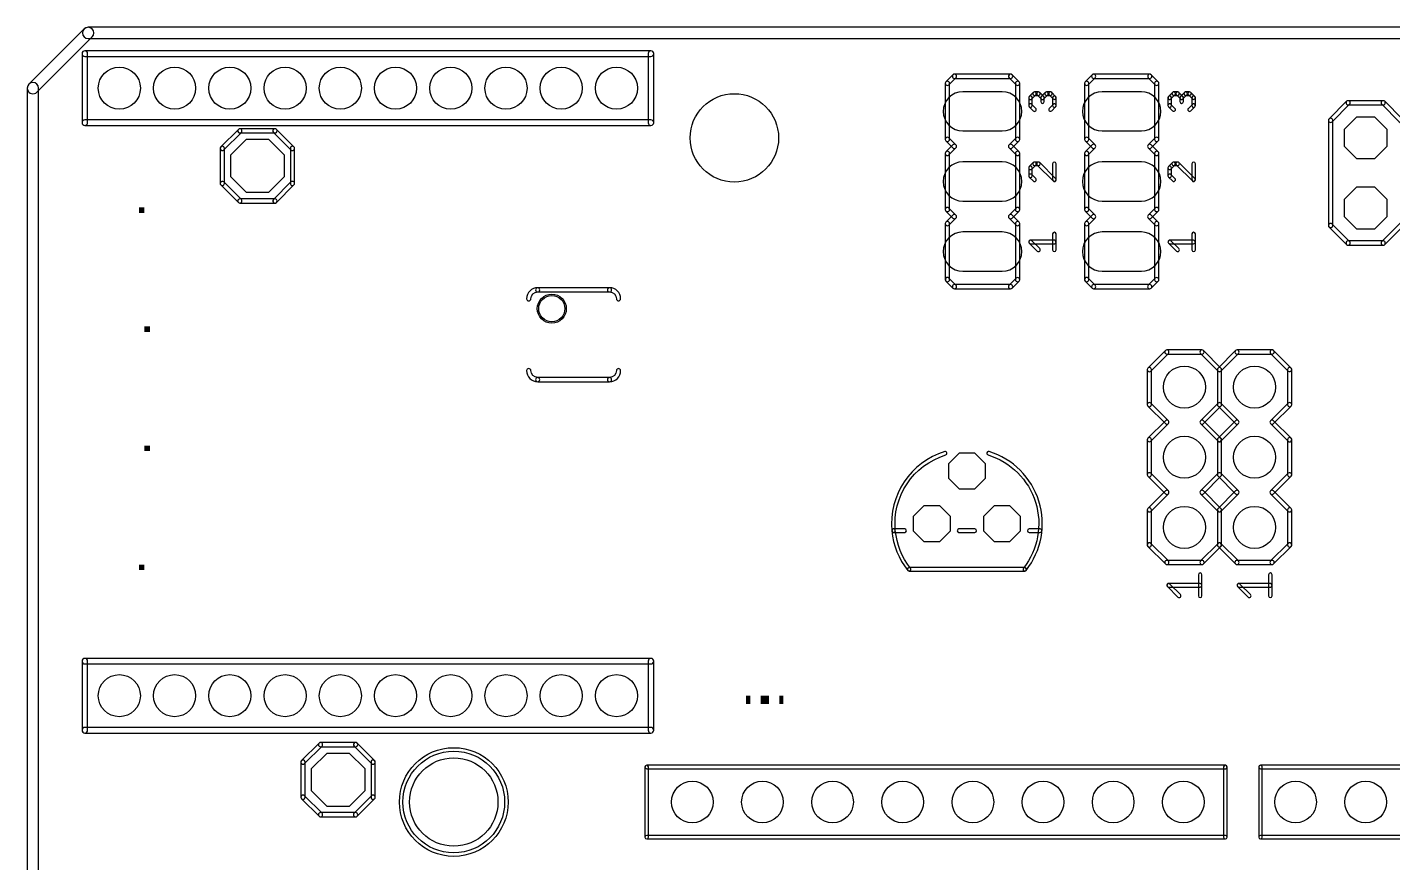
# Model space of a CAD drawing. Extents: x -3 to 100, y 0 to 80.
# Drawn here: x -0.2 to 49.24, y 49.95 to 80.2 of the extents above; entities that cross this region are included whole.
import ezdxf

# ---------------------------------------------------------------- set-up
doc = ezdxf.new("R2010")
doc.units = 0
for name, color, linetype in [('17', 82, 'CONTINUOUS'), ('20', 7, 'CONTINUOUS'), ('21', 253, 'CONTINUOUS')]:
    doc.layers.add(name, color=color, linetype=linetype)

# ---------------------------------------------------------------- blocks, each defined once
blk = doc.blocks.new('RECT')
blk.add_solid([(-0.5, -0.5), (0.5, -0.5), (-0.5, 0.5), (0.5, 0.5)])
blk = doc.blocks.new('LONGP100')
blk.add_lwpolyline([(-0.5, -0.5), (0.5, -0.5, 1), (0.5, 0.5), (-0.5, 0.5, 1)], format="xyb", close=True)
blk = doc.blocks.new('OCTAGONP')
blk.add_lwpolyline([(-0.5, -0.2071), (-0.5, 0.2071), (-0.2071, 0.5), (0.2071, 0.5), (0.5, 0.2071), (0.5, -0.2071), (0.2071, -0.5), (-0.2071, -0.5)], close=True)
blk = doc.blocks.new('ROUNDP')
blk.add_circle((0, 0), 0.5)

msp = doc.modelspace()

# ---------------------------------------------------------------- linework, layer by layer
at = {"layer": '20'}
for points in [[(0.1437, 77.8563), (2.1437, 79.8563, 1), (1.8563, 80.1437), (-0.1437, 78.1437, 1)], [(2, 79.7968), (98, 79.7968, 1), (98, 80.2032), (2, 80.2032, 1)], [(-0.2032, 78), (-0.2032, 2, 1), (0.2032, 2), (0.2032, 78, 1)]]:
    msp.add_lwpolyline(points, format="xyb", close=True, dxfattribs=at)
for centre in [(25.4, 76.2), (15.24, 52.15)]:
    msp.add_circle(centre, 1.6, dxfattribs=at)
at = {"layer": '21'}
for points in [[(1.9816, 76.75), (1.9816, 79.25, 1), (1.7784, 79.25), (1.7784, 76.75, 1)], [(1.88, 79.1484), (22.38, 79.1484, 1), (22.38, 79.3516), (1.88, 79.3516, 1)], [(22.2784, 79.25), (22.2784, 76.75, 1), (22.4816, 76.75), (22.4816, 79.25, 1)], [(33.1689, 78.1221), (33.4229, 78.3761, 1), (33.3151, 78.4839), (33.0611, 78.2299, 1)], [(33.0388, 78.176), (33.0388, 76.144, 1), (33.1912, 76.144), (33.1912, 78.176, 1)], [(33.369, 78.3538), (35.401, 78.3538, 1), (35.401, 78.5062), (33.369, 78.5062, 1)], [(35.7089, 78.2299), (35.4549, 78.4839, 1), (35.3471, 78.3761), (35.6011, 78.1221, 1)], [(35.5788, 78.176), (35.5788, 76.144, 1), (35.7312, 76.144), (35.7312, 78.176, 1)], [(38.2089, 78.1221), (38.4629, 78.3761, 1), (38.3551, 78.4839), (38.1011, 78.2299, 1)], [(38.0788, 78.176), (38.0788, 76.144, 1), (38.2312, 76.144), (38.2312, 78.176, 1)], [(38.409, 78.3538), (40.441, 78.3538, 1), (40.441, 78.5062), (38.409, 78.5062, 1)], [(40.7489, 78.2299), (40.4949, 78.4839, 1), (40.3871, 78.3761), (40.6411, 78.1221, 1)], [(40.6188, 78.176), (40.6188, 76.144, 1), (40.7712, 76.144), (40.7712, 78.176, 1)], [(36.1691, 77.6107), (36.3132, 77.7548, 1), (36.2234, 77.8446), (36.0793, 77.7005, 1)], [(36.1877, 77.3675), (36.1877, 77.6556, 1), (36.0607, 77.6556), (36.0607, 77.3675, 1)], [(36.2683, 77.7362), (36.4123, 77.7362, 1), (36.4123, 77.8632), (36.2683, 77.8632, 1)], [(36.3674, 77.7548), (36.5115, 77.6107, 1), (36.6013, 77.7005), (36.4572, 77.8446, 1)], [(36.6013, 77.6107), (36.7453, 77.7548, 1), (36.6555, 77.8446), (36.5115, 77.7005, 1)], [(36.4929, 77.6556), (36.4929, 77.5116, 1), (36.6199, 77.5116), (36.6199, 77.6556, 1)], [(36.7004, 77.7362), (36.8445, 77.7362, 1), (36.8445, 77.8632), (36.7004, 77.8632, 1)], [(36.7996, 77.7548), (36.9436, 77.6107, 1), (37.0334, 77.7005), (36.8894, 77.8446, 1)], [(36.925, 77.6556), (36.925, 77.3675, 1), (37.052, 77.3675), (37.052, 77.6556, 1)], [(41.2091, 77.6107), (41.3532, 77.7548, 1), (41.2634, 77.8446), (41.1193, 77.7005, 1)], [(41.2277, 77.3675), (41.2277, 77.6556, 1), (41.1007, 77.6556), (41.1007, 77.3675, 1)], [(41.3083, 77.7362), (41.4523, 77.7362, 1), (41.4523, 77.8632), (41.3083, 77.8632, 1)], [(41.4074, 77.7548), (41.5515, 77.6107, 1), (41.6413, 77.7005), (41.4972, 77.8446, 1)], [(41.6413, 77.6107), (41.7853, 77.7548, 1), (41.6955, 77.8446), (41.5515, 77.7005, 1)], [(41.5329, 77.6556), (41.5329, 77.5116, 1), (41.6599, 77.5116), (41.6599, 77.6556, 1)], [(41.7404, 77.7362), (41.8845, 77.7362, 1), (41.8845, 77.8632), (41.7404, 77.8632, 1)], [(41.8396, 77.7548), (41.9836, 77.6107, 1), (42.0734, 77.7005), (41.9294, 77.8446, 1)], [(41.965, 77.6556), (41.965, 77.3675, 1), (42.092, 77.3675), (42.092, 77.6556, 1)], [(36.3132, 77.2684), (36.1691, 77.4124, 1), (36.0793, 77.3226), (36.2234, 77.1786, 1)], [(36.9436, 77.4124), (36.7996, 77.2684, 1), (36.8894, 77.1786), (37.0334, 77.3226, 1)], [(41.3532, 77.2684), (41.2091, 77.4124, 1), (41.1193, 77.3226), (41.2634, 77.1786, 1)], [(41.9836, 77.4124), (41.8396, 77.2684, 1), (41.9294, 77.1786), (42.0734, 77.3226, 1)], [(47.0439, 76.7811), (47.6789, 77.4161, 1), (47.5711, 77.5239), (46.9361, 76.8889, 1)], [(47.625, 77.3938), (48.895, 77.3938, 1), (48.895, 77.5462), (47.625, 77.5462, 1)], [(49.5839, 76.8889), (48.9489, 77.5239, 1), (48.8411, 77.4161), (49.4761, 76.7811, 1)], [(1.88, 76.6484), (22.38, 76.6484, 1), (22.38, 76.8516), (1.88, 76.8516, 1)], [(47.0662, 73.025), (47.0662, 76.835, 1), (46.9138, 76.835), (46.9138, 73.025, 1)], [(7.4391, 76.5079), (6.8041, 75.8729, 1), (6.9119, 75.7651), (7.5469, 76.4001, 1)], [(7.493, 76.3778), (8.763, 76.3778, 1), (8.763, 76.5302), (7.493, 76.5302, 1)], [(8.7091, 76.4001), (9.3441, 75.7651, 1), (9.4519, 75.8729), (8.8169, 76.5079, 1)], [(33.4229, 75.9439), (33.1689, 76.1979, 1), (33.0611, 76.0901), (33.3151, 75.8361, 1)], [(35.4549, 75.8361), (35.7089, 76.0901, 1), (35.6011, 76.1979), (35.3471, 75.9439, 1)], [(38.4629, 75.9439), (38.2089, 76.1979, 1), (38.1011, 76.0901), (38.3551, 75.8361, 1)], [(40.4949, 75.8361), (40.7489, 76.0901, 1), (40.6411, 76.1979), (40.3871, 75.9439, 1)], [(6.7818, 75.819), (6.7818, 74.549, 1), (6.9342, 74.549), (6.9342, 75.819, 1)], [(9.3218, 75.819), (9.3218, 74.549, 1), (9.4742, 74.549), (9.4742, 75.819, 1)], [(33.1689, 75.5821), (33.4229, 75.8361, 1), (33.3151, 75.9439), (33.0611, 75.6899, 1)], [(33.0388, 75.636), (33.0388, 73.604, 1), (33.1912, 73.604), (33.1912, 75.636, 1)], [(35.7089, 75.6899), (35.4549, 75.9439, 1), (35.3471, 75.8361), (35.6011, 75.5821, 1)], [(35.5788, 75.636), (35.5788, 73.604, 1), (35.7312, 73.604), (35.7312, 75.636, 1)], [(38.2089, 75.5821), (38.4629, 75.8361, 1), (38.3551, 75.9439), (38.1011, 75.6899, 1)], [(38.0788, 75.636), (38.0788, 73.604, 1), (38.2312, 73.604), (38.2312, 75.636, 1)], [(40.7489, 75.6899), (40.4949, 75.9439, 1), (40.3871, 75.8361), (40.6411, 75.5821, 1)], [(40.6188, 75.636), (40.6188, 73.604, 1), (40.7712, 73.604), (40.7712, 75.636, 1)], [(36.2234, 75.3046), (36.0793, 75.1605, 1), (36.1691, 75.0707), (36.3132, 75.2148, 1)], [(36.0607, 75.1156), (36.0607, 74.8275, 1), (36.1877, 74.8275), (36.1877, 75.1156, 1)], [(36.4123, 75.3232), (36.2683, 75.3232, 1), (36.2683, 75.1962), (36.4123, 75.1962, 1)], [(37.0334, 74.7284), (36.4572, 75.3046, 1), (36.3674, 75.2148), (36.9436, 74.6386, 1)], [(36.925, 75.2597), (36.925, 74.6835, 1), (37.052, 74.6835), (37.052, 75.2597, 1)], [(41.2634, 75.3046), (41.1193, 75.1605, 1), (41.2091, 75.0707), (41.3532, 75.2148, 1)], [(41.1007, 75.1156), (41.1007, 74.8275, 1), (41.2277, 74.8275), (41.2277, 75.1156, 1)], [(41.4523, 75.3232), (41.3083, 75.3232, 1), (41.3083, 75.1962), (41.4523, 75.1962, 1)], [(42.0734, 74.7284), (41.4972, 75.3046, 1), (41.4074, 75.2148), (41.9836, 74.6386, 1)], [(41.965, 75.2597), (41.965, 74.6835, 1), (42.092, 74.6835), (42.092, 75.2597, 1)], [(36.0793, 74.7826), (36.2234, 74.6386, 1), (36.3132, 74.7284), (36.1691, 74.8724, 1)], [(41.1193, 74.7826), (41.2634, 74.6386, 1), (41.3532, 74.7284), (41.2091, 74.8724, 1)], [(6.8041, 74.4951), (7.4391, 73.8601, 1), (7.5469, 73.9679), (6.9119, 74.6029, 1)], [(9.3441, 74.6029), (8.7091, 73.9679, 1), (8.8169, 73.8601), (9.4519, 74.4951, 1)], [(8.763, 73.9902), (7.493, 73.9902, 1), (7.493, 73.8378), (8.763, 73.8378, 1)], [(33.4229, 73.4039), (33.1689, 73.6579, 1), (33.0611, 73.5501), (33.3151, 73.2961, 1)], [(35.4549, 73.2961), (35.7089, 73.5501, 1), (35.6011, 73.6579), (35.3471, 73.4039, 1)], [(38.4629, 73.4039), (38.2089, 73.6579, 1), (38.1011, 73.5501), (38.3551, 73.2961, 1)], [(40.4949, 73.2961), (40.7489, 73.5501, 1), (40.6411, 73.6579), (40.3871, 73.4039, 1)], [(33.1689, 73.0421), (33.4229, 73.2961, 1), (33.3151, 73.4039), (33.0611, 73.1499, 1)], [(35.7089, 73.1499), (35.4549, 73.4039, 1), (35.3471, 73.2961), (35.6011, 73.0421, 1)], [(38.2089, 73.0421), (38.4629, 73.2961, 1), (38.3551, 73.4039), (38.1011, 73.1499, 1)], [(40.7489, 73.1499), (40.4949, 73.4039, 1), (40.3871, 73.2961), (40.6411, 73.0421, 1)], [(33.0388, 73.096), (33.0388, 71.064, 1), (33.1912, 71.064), (33.1912, 73.096, 1)], [(35.5788, 73.096), (35.5788, 71.064, 1), (35.7312, 71.064), (35.7312, 73.096, 1)], [(37.052, 72.1435), (37.052, 72.7197, 1), (36.925, 72.7197), (36.925, 72.1435, 1)], [(38.0788, 73.096), (38.0788, 71.064, 1), (38.2312, 71.064), (38.2312, 73.096, 1)], [(40.6188, 73.096), (40.6188, 71.064, 1), (40.7712, 71.064), (40.7712, 73.096, 1)], [(42.092, 72.1435), (42.092, 72.7197, 1), (41.965, 72.7197), (41.965, 72.1435, 1)], [(47.6789, 72.4439), (47.0439, 73.0789, 1), (46.9361, 72.9711), (47.5711, 72.3361, 1)], [(49.4761, 73.0789), (48.8411, 72.4439, 1), (48.9489, 72.3361), (49.5839, 72.9711, 1)], [(36.4572, 72.1884), (36.1691, 72.4765, 1), (36.0793, 72.3867), (36.3674, 72.0986, 1)], [(36.1242, 72.3681), (36.9885, 72.3681, 1), (36.9885, 72.4951), (36.1242, 72.4951, 1)], [(41.4972, 72.1884), (41.2091, 72.4765, 1), (41.1193, 72.3867), (41.4074, 72.0986, 1)], [(41.1642, 72.3681), (42.0285, 72.3681, 1), (42.0285, 72.4951), (41.1642, 72.4951, 1)], [(47.625, 72.3138), (48.895, 72.3138, 1), (48.895, 72.4662), (47.625, 72.4662, 1)], [(18.279, 70.6198, 1), (18.279, 70.7722, 0.4142), (17.8778, 70.371, 1), (18.0302, 70.371, -0.4142)], [(18.279, 70.6198), (20.879, 70.6198, 1), (20.879, 70.7722), (18.279, 70.7722, 1)], [(21.1278, 70.371, 1), (21.2802, 70.371, 0.4142), (20.879, 70.7722, 1), (20.879, 70.6198, -0.4142)], [(33.4229, 70.8639), (33.1689, 71.1179, 1), (33.0611, 71.0101), (33.3151, 70.7561, 1)], [(35.401, 70.8862), (33.369, 70.8862, 1), (33.369, 70.7338), (35.401, 70.7338, 1)], [(35.4549, 70.7561), (35.7089, 71.0101, 1), (35.6011, 71.1179), (35.3471, 70.8639, 1)], [(38.4629, 70.8639), (38.2089, 71.1179, 1), (38.1011, 71.0101), (38.3551, 70.7561, 1)], [(40.441, 70.8862), (38.409, 70.8862, 1), (38.409, 70.7338), (40.441, 70.7338, 1)], [(40.4949, 70.7561), (40.7489, 71.0101, 1), (40.6411, 71.1179), (40.3871, 70.8639, 1)], [(40.4801, 67.756), (41.1151, 68.391, 1), (41.0073, 68.4988), (40.3723, 67.8638, 1)], [(41.0612, 68.3687), (42.3312, 68.3687, 1), (42.3312, 68.5211), (41.0612, 68.5211, 1)], [(42.2773, 68.391), (42.9123, 67.756, 1), (43.0201, 67.8638), (42.3851, 68.4988, 1)], [(43.0202, 67.7561), (43.6552, 68.3911, 1), (43.5474, 68.4989), (42.9124, 67.8639, 1)], [(43.6013, 68.3688), (44.8713, 68.3688, 1), (44.8713, 68.5212), (43.6013, 68.5212, 1)], [(44.8174, 68.3911), (45.4524, 67.7561, 1), (45.5602, 67.8639), (44.9252, 68.4989, 1)], [(18.0302, 67.771, 1), (17.8778, 67.771, 0.4142), (18.279, 67.3698, 1), (18.279, 67.5222, -0.4142)], [(20.879, 67.5222, 1), (20.879, 67.3698, 0.4142), (21.2802, 67.771, 1), (21.1278, 67.771, -0.4142)], [(40.5024, 66.5399), (40.5024, 67.8099, 1), (40.35, 67.8099), (40.35, 66.5399, 1)], [(42.89, 67.8099), (42.89, 66.5399, 1), (43.0424, 66.5399), (43.0424, 67.8099, 1)], [(43.0425, 66.54), (43.0425, 67.81, 1), (42.8901, 67.81), (42.8901, 66.54, 1)], [(45.4301, 67.81), (45.4301, 66.54, 1), (45.5825, 66.54), (45.5825, 67.81, 1)], [(20.879, 67.5222), (18.279, 67.5222, 1), (18.279, 67.3698), (20.879, 67.3698, 1)], [(41.1151, 65.9588), (40.4801, 66.5938, 1), (40.3723, 66.486), (41.0073, 65.851, 1)], [(42.9123, 66.5938), (42.2773, 65.9588, 1), (42.3851, 65.851), (43.0201, 66.486, 1)], [(43.6552, 65.9589), (43.0202, 66.5939, 1), (42.9124, 66.4861), (43.5474, 65.8511, 1)], [(45.4524, 66.5939), (44.8174, 65.9589, 1), (44.9252, 65.8511), (45.5602, 66.4861, 1)], [(40.4801, 65.216), (41.1151, 65.851, 1), (41.0073, 65.9588), (40.3723, 65.3238, 1)], [(42.2773, 65.851), (42.9123, 65.216, 1), (43.0201, 65.3238), (42.3851, 65.9588, 1)], [(43.0202, 65.2161), (43.6552, 65.8511, 1), (43.5474, 65.9589), (42.9124, 65.3239, 1)], [(44.8174, 65.8511), (45.4524, 65.2161, 1), (45.5602, 65.3239), (44.9252, 65.9589, 1)], [(40.5024, 63.9999), (40.5024, 65.2699, 1), (40.35, 65.2699), (40.35, 63.9999, 1)], [(42.89, 65.2699), (42.89, 63.9999, 1), (43.0424, 63.9999), (43.0424, 65.2699, 1)], [(43.0425, 64), (43.0425, 65.27, 1), (42.8901, 65.27), (42.8901, 64, 1)], [(45.4301, 65.27), (45.4301, 64, 1), (45.5825, 64), (45.5825, 65.27, 1)], [(33.0524, 64.7178, 1), (33.015, 64.8392, 0.3557), (31.1019, 61.97, 1), (31.2283, 61.982, -0.3557)], [(35.8646, 60.6183, 1), (35.9644, 60.5397, 0.5267), (34.625, 64.8391, 1), (34.5876, 64.7177, -0.5267)], [(41.1151, 63.4188), (40.4801, 64.0538, 1), (40.3723, 63.946), (41.0073, 63.311, 1)], [(42.9123, 64.0538), (42.2773, 63.4188, 1), (42.3851, 63.311), (43.0201, 63.946, 1)], [(43.6552, 63.4189), (43.0202, 64.0539, 1), (42.9124, 63.9461), (43.5474, 63.3111, 1)], [(45.4524, 64.0539), (44.8174, 63.4189, 1), (44.9252, 63.3111), (45.5602, 63.9461, 1)], [(40.4801, 62.676), (41.1151, 63.311, 1), (41.0073, 63.4188), (40.3723, 62.7838, 1)], [(42.2773, 63.311), (42.9123, 62.676, 1), (43.0201, 62.7838), (42.3851, 63.4188, 1)], [(43.0202, 62.6761), (43.6552, 63.3111, 1), (43.5474, 63.4189), (42.9124, 62.7839, 1)], [(44.8174, 63.3111), (45.4524, 62.6761, 1), (45.5602, 62.7839), (44.9252, 63.4189, 1)], [(40.5024, 61.4599), (40.5024, 62.7299, 1), (40.35, 62.7299), (40.35, 61.4599, 1)], [(42.89, 62.7299), (42.89, 61.4599, 1), (43.0424, 61.4599), (43.0424, 62.7299, 1)], [(43.0425, 61.46), (43.0425, 62.73, 1), (42.8901, 62.73), (42.8901, 61.46, 1)], [(45.4301, 62.73), (45.4301, 61.46, 1), (45.5825, 61.46), (45.5825, 62.73, 1)], [(31.2283, 61.982, 1), (31.1019, 61.97, 0.144), (31.6755, 60.5397, 1), (31.7753, 60.6183, -0.144)], [(31.1651, 61.9125), (31.5663, 61.9125, 1), (31.5663, 62.0395), (31.1651, 62.0395, 1)], [(33.5337, 61.9125), (34.1063, 61.9125, 1), (34.1063, 62.0395), (33.5337, 62.0395, 1)], [(36.0737, 61.9125), (36.4749, 61.9125, 1), (36.4749, 62.0395), (36.0737, 62.0395, 1)], [(40.3723, 61.406), (41.0073, 60.771, 1), (41.1151, 60.8788), (40.4801, 61.5138, 1)], [(42.3851, 60.771), (43.0201, 61.406, 1), (42.9123, 61.5138), (42.2773, 60.8788, 1)], [(42.9124, 61.4061), (43.5474, 60.7711, 1), (43.6552, 60.8789), (43.0202, 61.5139, 1)], [(44.9252, 60.7711), (45.5602, 61.4061, 1), (45.4524, 61.5139), (44.8174, 60.8789, 1)], [(41.0612, 60.7487), (42.3312, 60.7487, 1), (42.3312, 60.9011), (41.0612, 60.9011, 1)], [(43.6013, 60.7488), (44.8713, 60.7488, 1), (44.8713, 60.9012), (43.6013, 60.9012, 1)], [(31.7255, 60.5155), (35.9145, 60.5155, 1), (35.9145, 60.6425), (31.7255, 60.6425, 1)], [(42.3312, 59.6184), (42.3312, 60.381, 1), (42.2042, 60.381), (42.2042, 59.6184, 1)], [(44.8713, 59.6185), (44.8713, 60.3811, 1), (44.7443, 60.3811), (44.7443, 59.6185, 1)], [(41.55, 59.6633), (41.1687, 60.0446, 1), (41.0789, 59.9548), (41.4602, 59.5735, 1)], [(41.1238, 59.9362), (42.2677, 59.9362, 1), (42.2677, 60.0632), (41.1238, 60.0632, 1)], [(44.0901, 59.6634), (43.7088, 60.0447, 1), (43.619, 59.9549), (44.0003, 59.5736, 1)], [(43.6639, 59.9363), (44.8078, 59.9363, 1), (44.8078, 60.0633), (43.6639, 60.0633, 1)], [(1.7784, 57.25), (1.7784, 54.75, 1), (1.9816, 54.75), (1.9816, 57.25, 1)], [(1.88, 57.1484), (22.38, 57.1484, 1), (22.38, 57.3516), (1.88, 57.3516, 1)], [(22.4816, 54.75), (22.4816, 57.25, 1), (22.2784, 57.25), (22.2784, 54.75, 1)], [(1.88, 54.6484), (22.38, 54.6484, 1), (22.38, 54.8516), (1.88, 54.8516, 1)], [(10.3601, 54.2829), (9.7251, 53.6479, 1), (9.8329, 53.5401), (10.4679, 54.1751, 1)], [(10.414, 54.1528), (11.684, 54.1528, 1), (11.684, 54.3052), (10.414, 54.3052, 1)], [(11.6301, 54.1751), (12.2651, 53.5401, 1), (12.3729, 53.6479), (11.7379, 54.2829, 1)], [(9.7028, 53.594), (9.7028, 52.324, 1), (9.8552, 52.324), (9.8552, 53.594, 1)], [(12.2428, 53.594), (12.2428, 52.324, 1), (12.3952, 52.324), (12.3952, 53.594, 1)], [(22.2885, 50.88), (22.2885, 53.42, 1), (22.1615, 53.42), (22.1615, 50.88, 1)], [(22.225, 53.3565), (43.18, 53.3565, 1), (43.18, 53.4835), (22.225, 53.4835, 1)], [(43.1165, 53.42), (43.1165, 50.88, 1), (43.2435, 50.88), (43.2435, 53.42, 1)], [(44.5135, 50.88), (44.5135, 53.42, 1), (44.3865, 53.42), (44.3865, 50.88, 1)], [(44.45, 53.3565), (64.77, 53.3565, 1), (64.77, 53.4835), (44.45, 53.4835, 1)], [(9.7251, 52.2701), (10.3601, 51.6351, 1), (10.4679, 51.7429), (9.8329, 52.3779, 1)], [(12.2651, 52.3779), (11.6301, 51.7429, 1), (11.7379, 51.6351), (12.3729, 52.2701, 1)], [(11.684, 51.7652), (10.414, 51.7652, 1), (10.414, 51.6128), (11.684, 51.6128, 1)], [(43.18, 50.9435), (22.225, 50.9435, 1), (22.225, 50.8165), (43.18, 50.8165, 1)], [(64.77, 50.9435), (44.45, 50.9435, 1), (44.45, 50.8165), (64.77, 50.8165, 1)]]:
    msp.add_lwpolyline(points, format="xyb", close=True, dxfattribs=at)
for centre, radius in [((18.7894, 70.0156), 0.5254), ((18.7894, 70.0156), 0.4746), ((15.24, 52.15), 1.9685), ((15.24, 52.15), 1.8415)]:
    msp.add_circle(centre, radius, dxfattribs=at)

# ---------------------------------------------------------------- block references
at = {"layer": '17'}
for name, p, xscale, yscale, rotation in [('ROUNDP', (3.13, 78), 1.524, 1.524, 90), ('ROUNDP', (3.13, 78), 1.524, 1.524, 90), ('ROUNDP', (5.13, 78), 1.524, 1.524, 90), ('ROUNDP', (5.13, 78), 1.524, 1.524, 90), ('ROUNDP', (7.13, 78), 1.524, 1.524, 90), ('ROUNDP', (7.13, 78), 1.524, 1.524, 90), ('ROUNDP', (9.13, 78), 1.524, 1.524, 90), ('ROUNDP', (9.13, 78), 1.524, 1.524, 90), ('ROUNDP', (11.13, 78), 1.524, 1.524, 90), ('ROUNDP', (11.13, 78), 1.524, 1.524, 90), ('ROUNDP', (13.13, 78), 1.524, 1.524, 90), ('ROUNDP', (13.13, 78), 1.524, 1.524, 90), ('ROUNDP', (15.13, 78), 1.524, 1.524, 90), ('ROUNDP', (15.13, 78), 1.524, 1.524, 90), ('ROUNDP', (17.13, 78), 1.524, 1.524, 90), ('ROUNDP', (17.13, 78), 1.524, 1.524, 90), ('ROUNDP', (19.13, 78), 1.524, 1.524, 90), ('ROUNDP', (19.13, 78), 1.524, 1.524, 90), ('ROUNDP', (21.13, 78), 1.524, 1.524, 90), ('ROUNDP', (21.13, 78), 1.524, 1.524, 90), ('LONGP100', (34.385, 77.16), 1.4224, 1.4224, 180), ('LONGP100', (34.385, 77.16), 1.4224, 1.4224, 180), ('LONGP100', (39.425, 77.16), 1.4224, 1.4224, 180), ('LONGP100', (39.425, 77.16), 1.4224, 1.4224, 180), ('OCTAGONP', (48.26, 76.2), 1.524, 1.524, 180), ('OCTAGONP', (48.26, 76.2), 1.524, 1.524, 180), ('LONGP100', (34.385, 74.62), 1.4224, 1.4224, 180), ('LONGP100', (34.385, 74.62), 1.4224, 1.4224, 180), ('LONGP100', (39.425, 74.62), 1.4224, 1.4224, 180), ('LONGP100', (39.425, 74.62), 1.4224, 1.4224, 180), ('OCTAGONP', (48.26, 73.66), 1.524, 1.524, 180), ('OCTAGONP', (48.26, 73.66), 1.524, 1.524, 180), ('LONGP100', (34.385, 72.08), 1.4224, 1.4224, 180), ('LONGP100', (34.385, 72.08), 1.4224, 1.4224, 180), ('LONGP100', (39.425, 72.08), 1.4224, 1.4224, 180), ('LONGP100', (39.425, 72.08), 1.4224, 1.4224, 180), ('ROUNDP', (41.6962, 67.1749), 1.524, 1.524, 180), ('ROUNDP', (41.6962, 67.1749), 1.524, 1.524, 180), ('ROUNDP', (44.2363, 67.175), 1.524, 1.524, 180), ('ROUNDP', (44.2363, 67.175), 1.524, 1.524, 180), ('ROUNDP', (41.6962, 64.6349), 1.524, 1.524, 180), ('ROUNDP', (41.6962, 64.6349), 1.524, 1.524, 180), ('ROUNDP', (44.2363, 64.635), 1.524, 1.524, 180), ('ROUNDP', (44.2363, 64.635), 1.524, 1.524, 180), ('ROUNDP', (41.6962, 62.0949), 1.524, 1.524, 180), ('ROUNDP', (41.6962, 62.0949), 1.524, 1.524, 180), ('ROUNDP', (44.2363, 62.095), 1.524, 1.524, 180), ('ROUNDP', (44.2363, 62.095), 1.524, 1.524, 180), ('ROUNDP', (3.13, 56), 1.524, 1.524, 90), ('ROUNDP', (3.13, 56), 1.524, 1.524, 90), ('ROUNDP', (5.13, 56), 1.524, 1.524, 90), ('ROUNDP', (5.13, 56), 1.524, 1.524, 90), ('ROUNDP', (7.13, 56), 1.524, 1.524, 90), ('ROUNDP', (7.13, 56), 1.524, 1.524, 90), ('ROUNDP', (9.13, 56), 1.524, 1.524, 90), ('ROUNDP', (9.13, 56), 1.524, 1.524, 90), ('ROUNDP', (11.13, 56), 1.524, 1.524, 90), ('ROUNDP', (11.13, 56), 1.524, 1.524, 90), ('ROUNDP', (13.13, 56), 1.524, 1.524, 90), ('ROUNDP', (13.13, 56), 1.524, 1.524, 90), ('ROUNDP', (15.13, 56), 1.524, 1.524, 90), ('ROUNDP', (15.13, 56), 1.524, 1.524, 90), ('ROUNDP', (17.13, 56), 1.524, 1.524, 90), ('ROUNDP', (17.13, 56), 1.524, 1.524, 90), ('ROUNDP', (19.13, 56), 1.524, 1.524, 90), ('ROUNDP', (19.13, 56), 1.524, 1.524, 90), ('ROUNDP', (21.13, 56), 1.524, 1.524, 90), ('ROUNDP', (21.13, 56), 1.524, 1.524, 90)]:
    msp.add_blockref(name, p, dxfattribs=dict(at, xscale=xscale, yscale=yscale, rotation=rotation))
for name, p, xscale, yscale in [('OCTAGONP', (8.128, 75.184), 1.9304, 1.9304), ('OCTAGONP', (8.128, 75.184), 1.9304, 1.9304), ('OCTAGONP', (33.82, 64.135), 1.3208, 1.3208), ('OCTAGONP', (33.82, 64.135), 1.3208, 1.3208), ('OCTAGONP', (32.55, 62.23), 1.3208, 1.3208), ('OCTAGONP', (32.55, 62.23), 1.3208, 1.3208), ('OCTAGONP', (35.09, 62.23), 1.3208, 1.3208), ('OCTAGONP', (35.09, 62.23), 1.3208, 1.3208), ('OCTAGONP', (11.049, 52.959), 1.9304, 1.9304), ('OCTAGONP', (11.049, 52.959), 1.9304, 1.9304), ('ROUNDP', (23.876, 52.15), 1.508, 1.508), ('ROUNDP', (23.876, 52.15), 1.508, 1.508), ('ROUNDP', (26.416, 52.15), 1.508, 1.508), ('ROUNDP', (26.416, 52.15), 1.508, 1.508), ('ROUNDP', (28.956, 52.15), 1.508, 1.508), ('ROUNDP', (28.956, 52.15), 1.508, 1.508), ('ROUNDP', (31.496, 52.15), 1.508, 1.508), ('ROUNDP', (31.496, 52.15), 1.508, 1.508), ('ROUNDP', (34.036, 52.15), 1.508, 1.508), ('ROUNDP', (34.036, 52.15), 1.508, 1.508), ('ROUNDP', (36.576, 52.15), 1.508, 1.508), ('ROUNDP', (36.576, 52.15), 1.508, 1.508), ('ROUNDP', (39.116, 52.15), 1.508, 1.508), ('ROUNDP', (39.116, 52.15), 1.508, 1.508), ('ROUNDP', (41.656, 52.15), 1.508, 1.508), ('ROUNDP', (41.656, 52.15), 1.508, 1.508), ('ROUNDP', (45.72, 52.15), 1.508, 1.508), ('ROUNDP', (45.72, 52.15), 1.508, 1.508), ('ROUNDP', (48.26, 52.15), 1.508, 1.508), ('ROUNDP', (48.26, 52.15), 1.508, 1.508)]:
    msp.add_blockref(name, p, dxfattribs=dict(at, xscale=xscale, yscale=yscale))
at = {"layer": '21'}
for p, xscale, yscale, rotation in [((3.94, 73.58), 0.2, 0.2, 90), ((4.14, 69.27), 0.2, 0.2, 270), ((4.14, 64.96), 0.2, 0.2, 270), ((3.94, 60.65), 0.2, 0.2, 90), ((25.9, 55.85), 0.15, 0.3, 180), ((26.5, 55.85), 0.3, 0.3, 180), ((27.1, 55.85), 0.15, 0.3, 180)]:
    msp.add_blockref('RECT', p, dxfattribs=dict(at, xscale=xscale, yscale=yscale, rotation=rotation))

doc.saveas('drawing.dxf')
